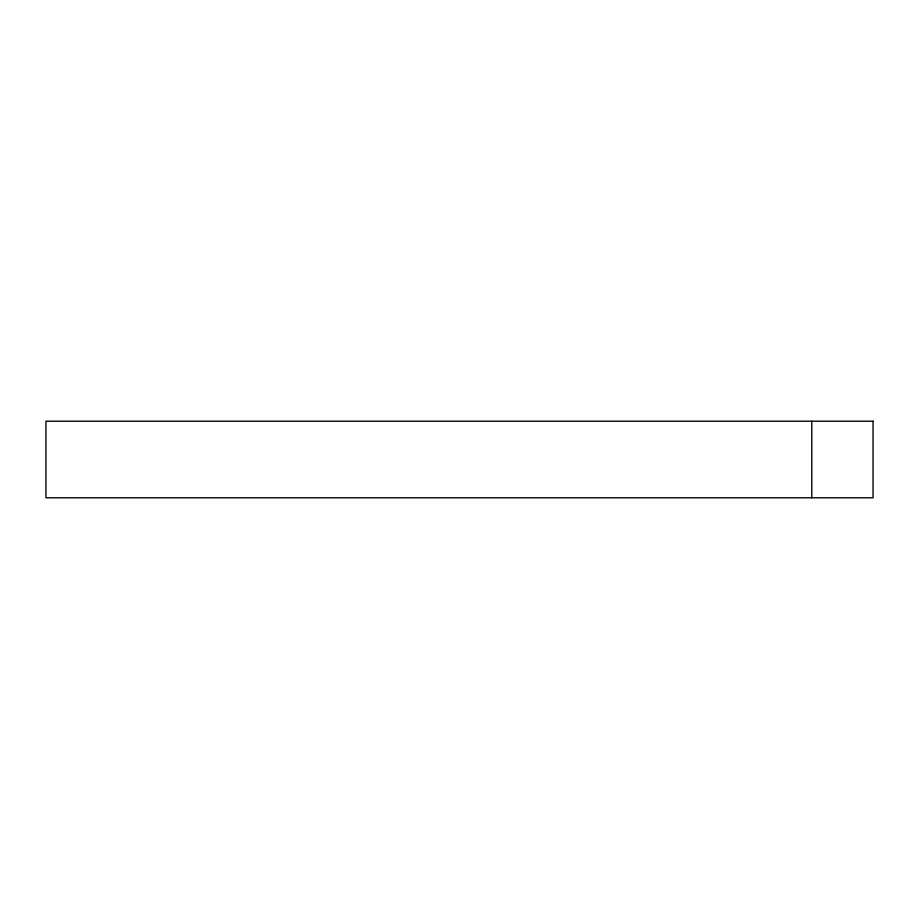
<?xml version="1.0" encoding="UTF-8"?>
<svg xmlns="http://www.w3.org/2000/svg" width="919" height="919" viewBox="0 0 919 919"><rect width="100%" height="100%" fill="white"/><g stroke="black" fill="none" stroke-linecap="round" stroke-linejoin="round"><path stroke-width="1.38" d="M811.787 421.212L811.787 497.788M873.05 421.212L45.95 421.212L45.95 497.788L873.05 497.788L873.05 421.212"/></g></svg>
